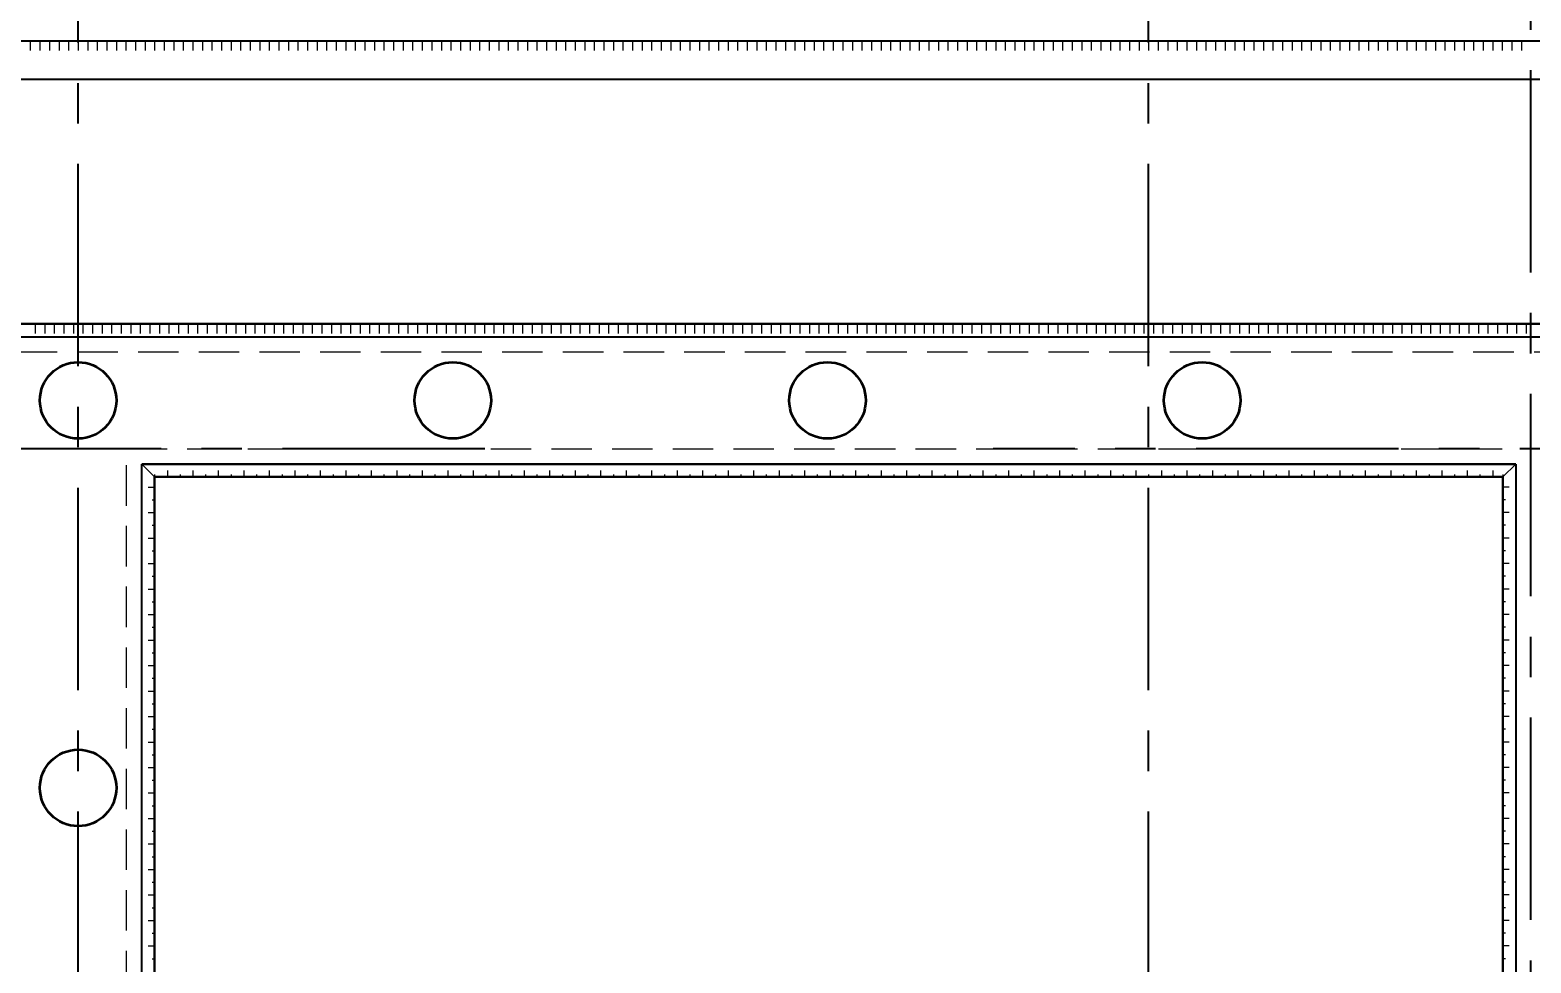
# Model space of a CAD drawing. Extents: x -12289450 to -10763036, y -7834513 to -6150123.
# Drawn here: x -11254070 to -11248181, y -7813098 to -7809438 of the extents above; entities that cross this region are included whole.
import ezdxf

# ---------------------------------------------------------------- set-up
doc = ezdxf.new("R2010")
doc.units = 0
doc.header["$LTSCALE"] = 25
doc.header["$PDMODE"] = 35
doc.linetypes.add('CENTER', pattern=[50.8, 31.75, -6.35, 6.35, -6.35])
doc.linetypes.add('HIDDEN', pattern=[9.525, 6.35, -3.175])
doc.layers.get('DefPoints').update_dxf_attribs({"color": 10, "lineweight": 30})
doc.layers.add('005-РАЗМЕРЫ', color=252, linetype='Continuous')
doc.layers.add('014-ОСИ', color=251, linetype='CENTER')
doc.layers.add('Земля', color=7, linetype='Continuous', lineweight=15)
doc.layers.add('ФУНДАМЕНТ', color=5, linetype='Continuous', lineweight=30)
doc.styles.add('GOST 2.304', font='cs_gost2304.shx')
doc.dimstyles.new('1', dxfattribs={"dimscale": 100, "dimtxt": 2.5, "dimasz": 1.2, "dimexe": 1, "dimexo": 1, "dimgap": 0.5, "dimtad": 1, "dimdec": 0, "dimzin": 0, "dimdsep": 46, "dimtxsty": 'GOST 2.304', "dimblk": 'ARCHTICK', "dimcen": 0.09, "dimdle": 1, "dimclrd": 256, "dimclre": 256, "dimclrt": 7, "dimadec": 0, "dimazin": 0, "dimtfac": 1, "dimtdec": 0, "dimtmove": 0, "dimatfit": 3, "dimldrblk": 'ARCHTICK', "dimfxl": 0, "dimtolj": 1, "dimtzin": 0, "dimlwd": 5, "dimlwe": 5, "dimarcsym": 0})

# ---------------------------------------------------------------- blocks, each defined once
blk = doc.blocks.new('_ArchTick')
at = {"color": 0, "linetype": 'ByBlock', "const_width": 0.15}
blk.add_lwpolyline([(-0.5, -0.5), (0.5, 0.5)], dxfattribs=at)
blk = doc.blocks.new('*D1391')
at = {"layer": '005-РАЗМЕРЫ', "lineweight": 5, "transparency": 16777216}
for p, q in [((-11260480.9, -7809434.9), (-11260480.9, -7808488.7)), ((-11246580.9, -7809652), (-11246580.9, -7808488.7)), ((-11260580.9, -7808588.7), (-11246480.9, -7808588.7))]:
    blk.add_line(p, q, dxfattribs=at)
at = {"layer": 'DefPoints', "color": 0, "transparency": 16777216}
for p in [(-11246580.9, -7808588.7), (-11260480.9, -7809534.9), (-11246580.9, -7809752)]:
    blk.add_point(p, dxfattribs=at)
at = {"layer": '005-РАЗМЕРЫ', "lineweight": 5, "transparency": 16777216, "xscale": 120, "yscale": 120, "zscale": 120, "rotation": 180}
blk.add_blockref('_ArchTick', (-11260480.9, -7808588.7), dxfattribs=at)
at = {"layer": '005-РАЗМЕРЫ', "lineweight": 5, "transparency": 16777216, "xscale": 120, "yscale": 120, "zscale": 120}
blk.add_blockref('_ArchTick', (-11246580.9, -7808588.7), dxfattribs=at)
at = {"layer": '005-РАЗМЕРЫ', "color": 7, "transparency": 16777216, "insert": (-11255700.5, -7808406.4), "char_height": 250, "attachment_point": 5, "style": 'GOST 2.304'}
blk.add_mtext('\\A1;13900', dxfattribs=at)

msp = doc.modelspace()

# ---------------------------------------------------------------- linework, layer by layer
at = {"layer": '014-ОСИ'}
msp.add_line((-11248180.9, -7816739.3), (-11248180.9, -7808273), dxfattribs=at)
for points in [[(-11249680.9, -7822187.4), (-11249680.9, -7808173)], [(-11253880.9, -7822187.4), (-11253880.9, -7808273)], [(-11252285.6, -7811081.1), (-11263878.5, -7811081.1)], [(-11247430.9, -7811081.1), (-11250290.9, -7811081.1)]]:
    msp.add_lwpolyline(points, dxfattribs=at)
at = {"layer": 'Земля', "linetype": 'Continuous', "lineweight": 5, "ltscale": 3}
for p, q in [((-11246580.9, -7809481.1), (-11260580.9, -7809481.1)), ((-11254068.4, -7809481.1), (-11254068.4, -7809518.6)), ((-11254030.9, -7809481.1), (-11254030.9, -7809518.6)), ((-11253993.4, -7809481.1), (-11253993.4, -7809518.6)), ((-11253955.9, -7809481.1), (-11253955.9, -7809518.6)), ((-11253918.4, -7809481.1), (-11253918.4, -7809518.6)), ((-11253880.9, -7809481.1), (-11253880.9, -7809518.6)), ((-11253843.4, -7809481.1), (-11253843.4, -7809518.6)), ((-11253805.9, -7809481.1), (-11253805.9, -7809518.6)), ((-11253768.4, -7809481.1), (-11253768.4, -7809518.6)), ((-11253730.9, -7809481.1), (-11253730.9, -7809518.6)), ((-11253693.4, -7809481.1), (-11253693.4, -7809518.6)), ((-11253655.9, -7809481.1), (-11253655.9, -7809518.6)), ((-11253618.4, -7809481.1), (-11253618.4, -7809518.6)), ((-11253580.9, -7809481.1), (-11253580.9, -7809518.6)), ((-11253543.4, -7809481.1), (-11253543.4, -7809518.6)), ((-11253505.9, -7809481.1), (-11253505.9, -7809518.6)), ((-11253468.4, -7809481.1), (-11253468.4, -7809518.6)), ((-11253430.9, -7809481.1), (-11253430.9, -7809518.6)), ((-11253393.4, -7809481.1), (-11253393.4, -7809518.6)), ((-11253355.9, -7809481.1), (-11253355.9, -7809518.6)), ((-11253318.4, -7809481.1), (-11253318.4, -7809518.6)), ((-11253280.9, -7809481.1), (-11253280.9, -7809518.6)), ((-11253243.4, -7809481.1), (-11253243.4, -7809518.6)), ((-11253205.9, -7809481.1), (-11253205.9, -7809518.6)), ((-11253168.4, -7809481.1), (-11253168.4, -7809518.6)), ((-11253130.9, -7809481.1), (-11253130.9, -7809518.6)), ((-11253093.4, -7809481.1), (-11253093.4, -7809518.6)), ((-11253055.9, -7809481.1), (-11253055.9, -7809518.6)), ((-11253018.4, -7809481.1), (-11253018.4, -7809518.6)), ((-11252980.9, -7809481.1), (-11252980.9, -7809518.6)), ((-11252943.4, -7809481.1), (-11252943.4, -7809518.6)), ((-11252905.9, -7809481.1), (-11252905.9, -7809518.6)), ((-11252868.4, -7809481.1), (-11252868.4, -7809518.6)), ((-11252830.9, -7809481.1), (-11252830.9, -7809518.6)), ((-11252793.4, -7809481.1), (-11252793.4, -7809518.6)), ((-11252755.9, -7809481.1), (-11252755.9, -7809518.6)), ((-11252718.4, -7809481.1), (-11252718.4, -7809518.6)), ((-11252680.9, -7809481.1), (-11252680.9, -7809518.6)), ((-11252643.4, -7809481.1), (-11252643.4, -7809518.6)), ((-11252605.9, -7809481.1), (-11252605.9, -7809518.6)), ((-11252568.4, -7809481.1), (-11252568.4, -7809518.6)), ((-11252530.9, -7809481.1), (-11252530.9, -7809518.6)), ((-11252493.4, -7809481.1), (-11252493.4, -7809518.6)), ((-11252455.9, -7809481.1), (-11252455.9, -7809518.6)), ((-11252418.4, -7809481.1), (-11252418.4, -7809518.6)), ((-11252380.9, -7809481.1), (-11252380.9, -7809518.6)), ((-11252343.4, -7809481.1), (-11252343.4, -7809518.6)), ((-11252305.9, -7809481.1), (-11252305.9, -7809518.6)), ((-11252268.4, -7809481.1), (-11252268.4, -7809518.6)), ((-11252230.9, -7809481.1), (-11252230.9, -7809518.6)), ((-11252193.4, -7809481.1), (-11252193.4, -7809518.6)), ((-11252155.9, -7809481.1), (-11252155.9, -7809518.6)), ((-11252118.4, -7809481.1), (-11252118.4, -7809518.6)), ((-11252080.9, -7809481.1), (-11252080.9, -7809518.6)), ((-11252043.4, -7809481.1), (-11252043.4, -7809518.6)), ((-11252005.9, -7809481.1), (-11252005.9, -7809518.6)), ((-11251968.4, -7809481.1), (-11251968.4, -7809518.6)), ((-11251930.9, -7809481.1), (-11251930.9, -7809518.6)), ((-11251893.4, -7809481.1), (-11251893.4, -7809518.6)), ((-11251855.9, -7809481.1), (-11251855.9, -7809518.6)), ((-11251818.4, -7809481.1), (-11251818.4, -7809518.6)), ((-11251780.9, -7809481.1), (-11251780.9, -7809518.6)), ((-11251743.4, -7809481.1), (-11251743.4, -7809518.6)), ((-11251705.9, -7809481.1), (-11251705.9, -7809518.6)), ((-11251668.4, -7809481.1), (-11251668.4, -7809518.6)), ((-11251630.9, -7809481.1), (-11251630.9, -7809518.6)), ((-11251593.4, -7809481.1), (-11251593.4, -7809518.6)), ((-11251555.9, -7809481.1), (-11251555.9, -7809518.6)), ((-11251518.4, -7809481.1), (-11251518.4, -7809518.6)), ((-11251480.9, -7809481.1), (-11251480.9, -7809518.6)), ((-11251443.4, -7809481.1), (-11251443.4, -7809518.6)), ((-11251405.9, -7809481.1), (-11251405.9, -7809518.6)), ((-11251368.4, -7809481.1), (-11251368.4, -7809518.6)), ((-11251330.9, -7809481.1), (-11251330.9, -7809518.6)), ((-11251293.4, -7809481.1), (-11251293.4, -7809518.6)), ((-11251255.9, -7809481.1), (-11251255.9, -7809518.6)), ((-11251218.4, -7809481.1), (-11251218.4, -7809518.6)), ((-11251180.9, -7809481.1), (-11251180.9, -7809518.6)), ((-11251143.4, -7809481.1), (-11251143.4, -7809518.6)), ((-11251105.9, -7809481.1), (-11251105.9, -7809518.6)), ((-11251068.4, -7809481.1), (-11251068.4, -7809518.6)), ((-11251030.9, -7809481.1), (-11251030.9, -7809518.6)), ((-11250993.4, -7809481.1), (-11250993.4, -7809518.6)), ((-11250955.9, -7809481.1), (-11250955.9, -7809518.6)), ((-11250918.4, -7809481.1), (-11250918.4, -7809518.6)), ((-11250880.9, -7809481.1), (-11250880.9, -7809518.6)), ((-11250843.4, -7809481.1), (-11250843.4, -7809518.6)), ((-11250805.9, -7809481.1), (-11250805.9, -7809518.6)), ((-11250768.4, -7809481.1), (-11250768.4, -7809518.6)), ((-11250730.9, -7809481.1), (-11250730.9, -7809518.6)), ((-11250693.4, -7809481.1), (-11250693.4, -7809518.6)), ((-11250655.9, -7809481.1), (-11250655.9, -7809518.6)), ((-11250618.4, -7809481.1), (-11250618.4, -7809518.6)), ((-11250580.9, -7809481.1), (-11250580.9, -7809518.6)), ((-11250543.4, -7809481.1), (-11250543.4, -7809518.6)), ((-11250505.9, -7809481.1), (-11250505.9, -7809518.6)), ((-11250468.4, -7809481.1), (-11250468.4, -7809518.6)), ((-11250430.9, -7809481.1), (-11250430.9, -7809518.6)), ((-11250393.4, -7809481.1), (-11250393.4, -7809518.6)), ((-11250355.9, -7809481.1), (-11250355.9, -7809518.6)), ((-11250318.4, -7809481.1), (-11250318.4, -7809518.6)), ((-11250280.9, -7809481.1), (-11250280.9, -7809518.6)), ((-11250243.4, -7809481.1), (-11250243.4, -7809518.6)), ((-11250205.9, -7809481.1), (-11250205.9, -7809518.6)), ((-11250168.4, -7809481.1), (-11250168.4, -7809518.6)), ((-11250130.9, -7809481.1), (-11250130.9, -7809518.6)), ((-11250093.4, -7809481.1), (-11250093.4, -7809518.6)), ((-11250055.9, -7809481.1), (-11250055.9, -7809518.6)), ((-11250018.4, -7809481.1), (-11250018.4, -7809518.6)), ((-11249980.9, -7809481.1), (-11249980.9, -7809518.6)), ((-11249943.4, -7809481.1), (-11249943.4, -7809518.6)), ((-11249905.9, -7809481.1), (-11249905.9, -7809518.6)), ((-11249868.4, -7809481.1), (-11249868.4, -7809518.6)), ((-11249830.9, -7809481.1), (-11249830.9, -7809518.6)), ((-11249793.4, -7809481.1), (-11249793.4, -7809518.6)), ((-11249755.9, -7809481.1), (-11249755.9, -7809518.6)), ((-11249718.4, -7809481.1), (-11249718.4, -7809518.6)), ((-11249680.9, -7809481.1), (-11249680.9, -7809518.6)), ((-11249643.4, -7809481.1), (-11249643.4, -7809518.6)), ((-11249605.9, -7809481.1), (-11249605.9, -7809518.6)), ((-11249568.4, -7809481.1), (-11249568.4, -7809518.6)), ((-11249530.9, -7809481.1), (-11249530.9, -7809518.6)), ((-11249493.4, -7809481.1), (-11249493.4, -7809518.6)), ((-11249455.9, -7809481.1), (-11249455.9, -7809518.6)), ((-11249418.4, -7809481.1), (-11249418.4, -7809518.6)), ((-11249380.9, -7809481.1), (-11249380.9, -7809518.6)), ((-11249343.4, -7809481.1), (-11249343.4, -7809518.6)), ((-11249305.9, -7809481.1), (-11249305.9, -7809518.6)), ((-11249268.4, -7809481.1), (-11249268.4, -7809518.6)), ((-11249230.9, -7809481.1), (-11249230.9, -7809518.6)), ((-11249193.4, -7809481.1), (-11249193.4, -7809518.6)), ((-11249155.9, -7809481.1), (-11249155.9, -7809518.6)), ((-11249118.4, -7809481.1), (-11249118.4, -7809518.6)), ((-11249080.9, -7809481.1), (-11249080.9, -7809518.6)), ((-11249043.4, -7809481.1), (-11249043.4, -7809518.6)), ((-11249005.9, -7809481.1), (-11249005.9, -7809518.6)), ((-11248968.4, -7809481.1), (-11248968.4, -7809518.6)), ((-11248930.9, -7809481.1), (-11248930.9, -7809518.6)), ((-11248893.4, -7809481.1), (-11248893.4, -7809518.6)), ((-11248855.9, -7809481.1), (-11248855.9, -7809518.6)), ((-11248818.4, -7809481.1), (-11248818.4, -7809518.6)), ((-11248780.9, -7809481.1), (-11248780.9, -7809518.6)), ((-11248743.4, -7809481.1), (-11248743.4, -7809518.6)), ((-11248705.9, -7809481.1), (-11248705.9, -7809518.6)), ((-11248668.4, -7809481.1), (-11248668.4, -7809518.6)), ((-11248630.9, -7809481.1), (-11248630.9, -7809518.6)), ((-11248593.4, -7809481.1), (-11248593.4, -7809518.6)), ((-11248555.9, -7809481.1), (-11248555.9, -7809518.6)), ((-11248518.4, -7809481.1), (-11248518.4, -7809518.6)), ((-11248480.9, -7809481.1), (-11248480.9, -7809518.6)), ((-11248443.4, -7809481.1), (-11248443.4, -7809518.6)), ((-11248405.9, -7809481.1), (-11248405.9, -7809518.6)), ((-11248368.4, -7809481.1), (-11248368.4, -7809518.6)), ((-11248330.9, -7809481.1), (-11248330.9, -7809518.6)), ((-11248293.4, -7809481.1), (-11248293.4, -7809518.6)), ((-11248255.9, -7809481.1), (-11248255.9, -7809518.6)), ((-11248218.4, -7809481.1), (-11248218.4, -7809518.6)), ((-11247690.9, -7810591.1), (-11259470.9, -7810591.1)), ((-11254049.6, -7810591.1), (-11254049.6, -7810628.6)), ((-11254012.1, -7810591.1), (-11254012.1, -7810628.6)), ((-11253974.6, -7810591.1), (-11253974.6, -7810628.6)), ((-11253937.1, -7810591.1), (-11253937.1, -7810628.6)), ((-11253899.6, -7810591.1), (-11253899.6, -7810628.6)), ((-11253862.1, -7810591.1), (-11253862.1, -7810628.6)), ((-11253824.6, -7810591.1), (-11253824.6, -7810628.6)), ((-11253787.1, -7810591.1), (-11253787.1, -7810628.6)), ((-11253749.6, -7810591.1), (-11253749.6, -7810628.6)), ((-11253712.1, -7810591.1), (-11253712.1, -7810628.6)), ((-11253674.6, -7810591.1), (-11253674.6, -7810628.6)), ((-11253637.1, -7810591.1), (-11253637.1, -7810628.6)), ((-11253599.6, -7810591.1), (-11253599.6, -7810628.6)), ((-11253562.1, -7810591.1), (-11253562.1, -7810628.6)), ((-11253524.6, -7810591.1), (-11253524.6, -7810628.6)), ((-11253487.1, -7810591.1), (-11253487.1, -7810628.6)), ((-11253449.6, -7810591.1), (-11253449.6, -7810628.6)), ((-11253412.1, -7810591.1), (-11253412.1, -7810628.6)), ((-11253374.6, -7810591.1), (-11253374.6, -7810628.6)), ((-11253337.1, -7810591.1), (-11253337.1, -7810628.6)), ((-11253299.6, -7810591.1), (-11253299.6, -7810628.6)), ((-11253262.1, -7810591.1), (-11253262.1, -7810628.6)), ((-11253224.6, -7810591.1), (-11253224.6, -7810628.6)), ((-11253187.1, -7810591.1), (-11253187.1, -7810628.6)), ((-11253149.6, -7810591.1), (-11253149.6, -7810628.6)), ((-11253112.1, -7810591.1), (-11253112.1, -7810628.6)), ((-11253074.6, -7810591.1), (-11253074.6, -7810628.6)), ((-11253037.1, -7810591.1), (-11253037.1, -7810628.6)), ((-11252999.6, -7810591.1), (-11252999.6, -7810628.6)), ((-11252962.1, -7810591.1), (-11252962.1, -7810628.6)), ((-11252924.6, -7810591.1), (-11252924.6, -7810628.6)), ((-11252887.1, -7810591.1), (-11252887.1, -7810628.6)), ((-11252849.6, -7810591.1), (-11252849.6, -7810628.6)), ((-11252812.1, -7810591.1), (-11252812.1, -7810628.6)), ((-11252774.6, -7810591.1), (-11252774.6, -7810628.6)), ((-11252737.1, -7810591.1), (-11252737.1, -7810628.6)), ((-11252699.6, -7810591.1), (-11252699.6, -7810628.6)), ((-11252662.1, -7810591.1), (-11252662.1, -7810628.6)), ((-11252624.6, -7810591.1), (-11252624.6, -7810628.6)), ((-11252587.1, -7810591.1), (-11252587.1, -7810628.6)), ((-11252549.6, -7810591.1), (-11252549.6, -7810628.6)), ((-11252512.1, -7810591.1), (-11252512.1, -7810628.6)), ((-11252474.6, -7810591.1), (-11252474.6, -7810628.6)), ((-11252437.1, -7810591.1), (-11252437.1, -7810628.6)), ((-11252399.6, -7810591.1), (-11252399.6, -7810628.6)), ((-11252362.1, -7810591.1), (-11252362.1, -7810628.6)), ((-11252324.6, -7810591.1), (-11252324.6, -7810628.6)), ((-11252287.1, -7810591.1), (-11252287.1, -7810628.6)), ((-11252249.6, -7810591.1), (-11252249.6, -7810628.6)), ((-11252212.1, -7810591.1), (-11252212.1, -7810628.6)), ((-11252174.6, -7810591.1), (-11252174.6, -7810628.6)), ((-11252137.1, -7810591.1), (-11252137.1, -7810628.6)), ((-11252099.6, -7810591.1), (-11252099.6, -7810628.6)), ((-11252062.1, -7810591.1), (-11252062.1, -7810628.6)), ((-11252024.6, -7810591.1), (-11252024.6, -7810628.6)), ((-11251987.1, -7810591.1), (-11251987.1, -7810628.6)), ((-11251949.6, -7810591.1), (-11251949.6, -7810628.6)), ((-11251912.1, -7810591.1), (-11251912.1, -7810628.6)), ((-11251874.6, -7810591.1), (-11251874.6, -7810628.6)), ((-11251837.1, -7810591.1), (-11251837.1, -7810628.6)), ((-11251799.6, -7810591.1), (-11251799.6, -7810628.6)), ((-11251762.1, -7810591.1), (-11251762.1, -7810628.6)), ((-11251724.6, -7810591.1), (-11251724.6, -7810628.6)), ((-11251687.1, -7810591.1), (-11251687.1, -7810628.6)), ((-11251649.6, -7810591.1), (-11251649.6, -7810628.6)), ((-11251612.1, -7810591.1), (-11251612.1, -7810628.6)), ((-11251574.6, -7810591.1), (-11251574.6, -7810628.6)), ((-11251537.1, -7810591.1), (-11251537.1, -7810628.6)), ((-11251499.6, -7810591.1), (-11251499.6, -7810628.6)), ((-11251462.1, -7810591.1), (-11251462.1, -7810628.6)), ((-11251424.6, -7810591.1), (-11251424.6, -7810628.6)), ((-11251387.1, -7810591.1), (-11251387.1, -7810628.6)), ((-11251349.6, -7810591.1), (-11251349.6, -7810628.6)), ((-11251312.1, -7810591.1), (-11251312.1, -7810628.6)), ((-11251274.6, -7810591.1), (-11251274.6, -7810628.6)), ((-11251237.1, -7810591.1), (-11251237.1, -7810628.6)), ((-11251199.6, -7810591.1), (-11251199.6, -7810628.6)), ((-11251162.1, -7810591.1), (-11251162.1, -7810628.6)), ((-11251124.6, -7810591.1), (-11251124.6, -7810628.6)), ((-11251087.1, -7810591.1), (-11251087.1, -7810628.6)), ((-11251049.6, -7810591.1), (-11251049.6, -7810628.6)), ((-11251012.1, -7810591.1), (-11251012.1, -7810628.6)), ((-11250974.6, -7810591.1), (-11250974.6, -7810628.6)), ((-11250937.1, -7810591.1), (-11250937.1, -7810628.6)), ((-11250899.6, -7810591.1), (-11250899.6, -7810628.6)), ((-11250862.1, -7810591.1), (-11250862.1, -7810628.6)), ((-11250824.6, -7810591.1), (-11250824.6, -7810628.6)), ((-11250787.1, -7810591.1), (-11250787.1, -7810628.6)), ((-11250749.6, -7810591.1), (-11250749.6, -7810628.6)), ((-11250712.1, -7810591.1), (-11250712.1, -7810628.6)), ((-11250674.6, -7810591.1), (-11250674.6, -7810628.6)), ((-11250637.1, -7810591.1), (-11250637.1, -7810628.6)), ((-11250599.6, -7810591.1), (-11250599.6, -7810628.6)), ((-11250562.1, -7810591.1), (-11250562.1, -7810628.6)), ((-11250524.6, -7810591.1), (-11250524.6, -7810628.6)), ((-11250487.1, -7810591.1), (-11250487.1, -7810628.6)), ((-11250449.6, -7810591.1), (-11250449.6, -7810628.6)), ((-11250412.1, -7810591.1), (-11250412.1, -7810628.6)), ((-11250374.6, -7810591.1), (-11250374.6, -7810628.6)), ((-11250337.1, -7810591.1), (-11250337.1, -7810628.6)), ((-11250299.6, -7810591.1), (-11250299.6, -7810628.6)), ((-11250262.1, -7810591.1), (-11250262.1, -7810628.6)), ((-11250224.6, -7810591.1), (-11250224.6, -7810628.6)), ((-11250187.1, -7810591.1), (-11250187.1, -7810628.6)), ((-11250149.6, -7810591.1), (-11250149.6, -7810628.6)), ((-11250112.1, -7810591.1), (-11250112.1, -7810628.6)), ((-11250074.6, -7810591.1), (-11250074.6, -7810628.6)), ((-11250037.1, -7810591.1), (-11250037.1, -7810628.6)), ((-11249999.6, -7810591.1), (-11249999.6, -7810628.6)), ((-11249962.1, -7810591.1), (-11249962.1, -7810628.6)), ((-11249924.6, -7810591.1), (-11249924.6, -7810628.6)), ((-11249887.1, -7810591.1), (-11249887.1, -7810628.6)), ((-11249849.6, -7810591.1), (-11249849.6, -7810628.6)), ((-11249812.1, -7810591.1), (-11249812.1, -7810628.6)), ((-11249774.6, -7810591.1), (-11249774.6, -7810628.6)), ((-11249737.1, -7810591.1), (-11249737.1, -7810628.6)), ((-11249699.6, -7810591.1), (-11249699.6, -7810628.6)), ((-11249662.1, -7810591.1), (-11249662.1, -7810628.6)), ((-11249624.6, -7810591.1), (-11249624.6, -7810628.6)), ((-11249587.1, -7810591.1), (-11249587.1, -7810628.6)), ((-11249549.6, -7810591.1), (-11249549.6, -7810628.6)), ((-11249512.1, -7810591.1), (-11249512.1, -7810628.6)), ((-11249474.6, -7810591.1), (-11249474.6, -7810628.6)), ((-11249437.1, -7810591.1), (-11249437.1, -7810628.6)), ((-11249399.6, -7810591.1), (-11249399.6, -7810628.6)), ((-11249362.1, -7810591.1), (-11249362.1, -7810628.6)), ((-11249324.6, -7810591.1), (-11249324.6, -7810628.6)), ((-11249287.1, -7810591.1), (-11249287.1, -7810628.6)), ((-11249249.6, -7810591.1), (-11249249.6, -7810628.6)), ((-11249212.1, -7810591.1), (-11249212.1, -7810628.6)), ((-11249174.6, -7810591.1), (-11249174.6, -7810628.6)), ((-11249137.1, -7810591.1), (-11249137.1, -7810628.6)), ((-11249099.6, -7810591.1), (-11249099.6, -7810628.6)), ((-11249062.1, -7810591.1), (-11249062.1, -7810628.6)), ((-11249024.6, -7810591.1), (-11249024.6, -7810628.6)), ((-11248987.1, -7810591.1), (-11248987.1, -7810628.6)), ((-11248949.6, -7810591.1), (-11248949.6, -7810628.6)), ((-11248912.1, -7810591.1), (-11248912.1, -7810628.6)), ((-11248874.6, -7810591.1), (-11248874.6, -7810628.6)), ((-11248837.1, -7810591.1), (-11248837.1, -7810628.6)), ((-11248799.6, -7810591.1), (-11248799.6, -7810628.6)), ((-11248762.1, -7810591.1), (-11248762.1, -7810628.6)), ((-11248724.6, -7810591.1), (-11248724.6, -7810628.6)), ((-11248687.1, -7810591.1), (-11248687.1, -7810628.6)), ((-11248649.6, -7810591.1), (-11248649.6, -7810628.6)), ((-11248612.1, -7810591.1), (-11248612.1, -7810628.6)), ((-11248574.6, -7810591.1), (-11248574.6, -7810628.6)), ((-11248537.1, -7810591.1), (-11248537.1, -7810628.6)), ((-11248499.6, -7810591.1), (-11248499.6, -7810628.6)), ((-11248462.1, -7810591.1), (-11248462.1, -7810628.6)), ((-11248424.6, -7810591.1), (-11248424.6, -7810628.6)), ((-11248387.1, -7810591.1), (-11248387.1, -7810628.6)), ((-11248349.6, -7810591.1), (-11248349.6, -7810628.6)), ((-11248312.1, -7810591.1), (-11248312.1, -7810628.6)), ((-11248274.6, -7810591.1), (-11248274.6, -7810628.6)), ((-11248237.1, -7810591.1), (-11248237.1, -7810628.6)), ((-11248199.6, -7810591.1), (-11248199.6, -7810628.6))]:
    msp.add_line(p, q, dxfattribs=at)
at = {"layer": 'Земля', "lineweight": 30}
msp.add_line((-11259470.9, -7810591.1), (-11247690.9, -7810591.1), dxfattribs=at)
at = {"layer": 'Земля', "lineweight": 25}
for p, q in [((-11259420.9, -7810641.1), (-11247740.9, -7810641.1)), ((-11253630.9, -7811141.1), (-11248240.9, -7811141.1)), ((-11248240.9, -7811141.1), (-11253630.9, -7811141.1)), ((-11248240.9, -7811141.1), (-11248240.9, -7816721.1))]:
    msp.add_line(p, q, dxfattribs=at)
at = {"layer": 'Земля', "lineweight": 9}
for p, q in [((-11253630.9, -7811141.1), (-11253580.9, -7811191.1)), ((-11253630.9, -7811166.1), (-11253630.9, -7811191.1)), ((-11253580.9, -7811181.1), (-11253580.9, -7811191.1)), ((-11253530.9, -7811166.1), (-11253530.9, -7811191.1)), ((-11253480.9, -7811181.1), (-11253480.9, -7811191.1)), ((-11253430.9, -7811166.1), (-11253430.9, -7811191.1)), ((-11253380.9, -7811181.1), (-11253380.9, -7811191.1)), ((-11253330.9, -7811166.1), (-11253330.9, -7811191.1)), ((-11253330.9, -7811166.1), (-11253330.9, -7811191.1)), ((-11253280.9, -7811181.1), (-11253280.9, -7811191.1)), ((-11253230.9, -7811166.1), (-11253230.9, -7811191.1)), ((-11253180.9, -7811181.1), (-11253180.9, -7811191.1)), ((-11253180.9, -7811181.1), (-11253180.9, -7811191.1)), ((-11253130.9, -7811166.1), (-11253130.9, -7811191.1)), ((-11253130.9, -7811166.1), (-11253130.9, -7811191.1)), ((-11253080.9, -7811181.1), (-11253080.9, -7811191.1)), ((-11253080.9, -7811181.1), (-11253080.9, -7811191.1)), ((-11253030.9, -7811166.1), (-11253030.9, -7811191.1)), ((-11253030.9, -7811166.1), (-11253030.9, -7811191.1)), ((-11252980.9, -7811181.1), (-11252980.9, -7811191.1)), ((-11252930.9, -7811166.1), (-11252930.9, -7811191.1)), ((-11252880.9, -7811181.1), (-11252880.9, -7811191.1)), ((-11252830.9, -7811166.1), (-11252830.9, -7811191.1)), ((-11252830.9, -7811166.1), (-11252830.9, -7811191.1)), ((-11252780.9, -7811181.1), (-11252780.9, -7811191.1)), ((-11252730.9, -7811166.1), (-11252730.9, -7811191.1)), ((-11252680.9, -7811181.1), (-11252680.9, -7811191.1)), ((-11252630.9, -7811166.1), (-11252630.9, -7811191.1)), ((-11252580.9, -7811181.1), (-11252580.9, -7811191.1)), ((-11252530.9, -7811166.1), (-11252530.9, -7811191.1)), ((-11252480.9, -7811181.1), (-11252480.9, -7811191.1)), ((-11252430.9, -7811166.1), (-11252430.9, -7811191.1)), ((-11252380.9, -7811181.1), (-11252380.9, -7811191.1)), ((-11252330.9, -7811166.1), (-11252330.9, -7811191.1)), ((-11252280.9, -7811181.1), (-11252280.9, -7811191.1)), ((-11252230.9, -7811166.1), (-11252230.9, -7811191.1)), ((-11252180.9, -7811181.1), (-11252180.9, -7811191.1)), ((-11252130.9, -7811166.1), (-11252130.9, -7811191.1)), ((-11252130.9, -7811166.1), (-11252130.9, -7811191.1)), ((-11252080.9, -7811181.1), (-11252080.9, -7811191.1)), ((-11252030.9, -7811166.1), (-11252030.9, -7811191.1)), ((-11251980.9, -7811181.1), (-11251980.9, -7811191.1)), ((-11251930.9, -7811166.1), (-11251930.9, -7811191.1)), ((-11251880.9, -7811181.1), (-11251880.9, -7811191.1)), ((-11251830.9, -7811166.1), (-11251830.9, -7811191.1)), ((-11251780.9, -7811181.1), (-11251780.9, -7811191.1)), ((-11251730.9, -7811166.1), (-11251730.9, -7811191.1)), ((-11251680.9, -7811181.1), (-11251680.9, -7811191.1)), ((-11251630.9, -7811166.1), (-11251630.9, -7811191.1)), ((-11251580.9, -7811181.1), (-11251580.9, -7811191.1)), ((-11251530.9, -7811166.1), (-11251530.9, -7811191.1)), ((-11251480.9, -7811181.1), (-11251480.9, -7811191.1)), ((-11251430.9, -7811166.1), (-11251430.9, -7811191.1)), ((-11251430.9, -7811166.1), (-11251430.9, -7811191.1)), ((-11251380.9, -7811181.1), (-11251380.9, -7811191.1)), ((-11251330.9, -7811166.1), (-11251330.9, -7811191.1)), ((-11251280.9, -7811181.1), (-11251280.9, -7811191.1)), ((-11251230.9, -7811166.1), (-11251230.9, -7811191.1)), ((-11251180.9, -7811181.1), (-11251180.9, -7811191.1)), ((-11251130.9, -7811166.1), (-11251130.9, -7811191.1)), ((-11251080.9, -7811181.1), (-11251080.9, -7811191.1)), ((-11251030.9, -7811166.1), (-11251030.9, -7811191.1)), ((-11251030.9, -7811166.1), (-11251030.9, -7811191.1)), ((-11250980.9, -7811181.1), (-11250980.9, -7811191.1)), ((-11250930.9, -7811166.1), (-11250930.9, -7811191.1)), ((-11250880.9, -7811181.1), (-11250880.9, -7811191.1)), ((-11250830.9, -7811166.1), (-11250830.9, -7811191.1)), ((-11250780.9, -7811181.1), (-11250780.9, -7811191.1)), ((-11250730.9, -7811166.1), (-11250730.9, -7811191.1)), ((-11250680.9, -7811181.1), (-11250680.9, -7811191.1)), ((-11250630.9, -7811166.1), (-11250630.9, -7811191.1)), ((-11250630.9, -7811166.1), (-11250630.9, -7811191.1)), ((-11250630.9, -7811166.1), (-11250630.9, -7811191.1)), ((-11250580.9, -7811181.1), (-11250580.9, -7811191.1)), ((-11250530.9, -7811166.1), (-11250530.9, -7811191.1)), ((-11250530.9, -7811166.1), (-11250530.9, -7811191.1)), ((-11250480.9, -7811181.1), (-11250480.9, -7811191.1)), ((-11250430.9, -7811166.1), (-11250430.9, -7811191.1)), ((-11250380.9, -7811181.1), (-11250380.9, -7811191.1)), ((-11250330.9, -7811166.1), (-11250330.9, -7811191.1)), ((-11250280.9, -7811181.1), (-11250280.9, -7811191.1)), ((-11250230.9, -7811166.1), (-11250230.9, -7811191.1)), ((-11250180.9, -7811181.1), (-11250180.9, -7811191.1)), ((-11250130.9, -7811166.1), (-11250130.9, -7811191.1)), ((-11250130.9, -7811166.1), (-11250130.9, -7811191.1)), ((-11250080.9, -7811181.1), (-11250080.9, -7811191.1)), ((-11250030.9, -7811166.1), (-11250030.9, -7811191.1)), ((-11249980.9, -7811181.1), (-11249980.9, -7811191.1)), ((-11249930.9, -7811166.1), (-11249930.9, -7811191.1)), ((-11249880.9, -7811181.1), (-11249880.9, -7811191.1)), ((-11249830.9, -7811166.1), (-11249830.9, -7811191.1)), ((-11249780.9, -7811181.1), (-11249780.9, -7811191.1)), ((-11249730.9, -7811166.1), (-11249730.9, -7811191.1)), ((-11249730.9, -7811166.1), (-11249730.9, -7811191.1)), ((-11249680.9, -7811181.1), (-11249680.9, -7811191.1)), ((-11249630.9, -7811166.1), (-11249630.9, -7811191.1)), ((-11249580.9, -7811181.1), (-11249580.9, -7811191.1)), ((-11249530.9, -7811166.1), (-11249530.9, -7811191.1)), ((-11249480.9, -7811181.1), (-11249480.9, -7811191.1)), ((-11249430.9, -7811166.1), (-11249430.9, -7811191.1)), ((-11249380.9, -7811181.1), (-11249380.9, -7811191.1)), ((-11249330.9, -7811166.1), (-11249330.9, -7811191.1)), ((-11249330.9, -7811166.1), (-11249330.9, -7811191.1)), ((-11249280.9, -7811181.1), (-11249280.9, -7811191.1)), ((-11249230.9, -7811166.1), (-11249230.9, -7811191.1)), ((-11249180.9, -7811181.1), (-11249180.9, -7811191.1)), ((-11249130.9, -7811166.1), (-11249130.9, -7811191.1)), ((-11249080.9, -7811181.1), (-11249080.9, -7811191.1)), ((-11249030.9, -7811166.1), (-11249030.9, -7811191.1)), ((-11248980.9, -7811181.1), (-11248980.9, -7811191.1)), ((-11248930.9, -7811166.1), (-11248930.9, -7811191.1)), ((-11248930.9, -7811166.1), (-11248930.9, -7811191.1)), ((-11248880.9, -7811181.1), (-11248880.9, -7811191.1)), ((-11248830.9, -7811166.1), (-11248830.9, -7811191.1)), ((-11248780.9, -7811181.1), (-11248780.9, -7811191.1)), ((-11248730.9, -7811166.1), (-11248730.9, -7811191.1)), ((-11248680.9, -7811181.1), (-11248680.9, -7811191.1)), ((-11248630.9, -7811166.1), (-11248630.9, -7811191.1)), ((-11248580.9, -7811181.1), (-11248580.9, -7811191.1)), ((-11248530.9, -7811166.1), (-11248530.9, -7811191.1)), ((-11248530.9, -7811166.1), (-11248530.9, -7811191.1)), ((-11248480.9, -7811181.1), (-11248480.9, -7811191.1)), ((-11248430.9, -7811166.1), (-11248430.9, -7811191.1)), ((-11248380.9, -7811181.1), (-11248380.9, -7811191.1)), ((-11248330.9, -7811166.1), (-11248330.9, -7811191.1)), ((-11248240.9, -7811141.1), (-11248290.9, -7811191.1)), ((-11248240.9, -7811141.1), (-11248290.9, -7811191.1)), ((-11248290.9, -7811181.1), (-11248290.9, -7811191.1)), ((-11253605.9, -7811231.1), (-11253580.9, -7811231.1)), ((-11253605.9, -7811231.1), (-11253580.9, -7811231.1)), ((-11248265.9, -7811231.1), (-11248290.9, -7811231.1)), ((-11248265.9, -7811231.1), (-11248290.9, -7811231.1)), ((-11253590.9, -7811281.1), (-11253580.9, -7811281.1)), ((-11248280.9, -7811281.1), (-11248290.9, -7811281.1)), ((-11253605.9, -7811331.1), (-11253580.9, -7811331.1)), ((-11248265.9, -7811331.1), (-11248290.9, -7811331.1)), ((-11253590.9, -7811381.1), (-11253580.9, -7811381.1)), ((-11248280.9, -7811381.1), (-11248290.9, -7811381.1)), ((-11253605.9, -7811431.1), (-11253580.9, -7811431.1)), ((-11253590.9, -7811481.1), (-11253580.9, -7811481.1)), ((-11248265.9, -7811431.1), (-11248290.9, -7811431.1)), ((-11248280.9, -7811481.1), (-11248290.9, -7811481.1)), ((-11253605.9, -7811531.1), (-11253580.9, -7811531.1)), ((-11248265.9, -7811531.1), (-11248290.9, -7811531.1)), ((-11253590.9, -7811581.1), (-11253580.9, -7811581.1)), ((-11248280.9, -7811581.1), (-11248290.9, -7811581.1)), ((-11253605.9, -7811631.1), (-11253580.9, -7811631.1)), ((-11253605.9, -7811631.1), (-11253580.9, -7811631.1)), ((-11248265.9, -7811631.1), (-11248290.9, -7811631.1)), ((-11248265.9, -7811631.1), (-11248290.9, -7811631.1)), ((-11253590.9, -7811681.1), (-11253580.9, -7811681.1)), ((-11248280.9, -7811681.1), (-11248290.9, -7811681.1)), ((-11253605.9, -7811731.1), (-11253580.9, -7811731.1)), ((-11248265.9, -7811731.1), (-11248290.9, -7811731.1)), ((-11253605.9, -7811831.1), (-11253580.9, -7811831.1)), ((-11253590.9, -7811781.1), (-11253580.9, -7811781.1)), ((-11248280.9, -7811781.1), (-11248290.9, -7811781.1)), ((-11248265.9, -7811831.1), (-11248290.9, -7811831.1)), ((-11253590.9, -7811881.1), (-11253580.9, -7811881.1)), ((-11248280.9, -7811881.1), (-11248290.9, -7811881.1)), ((-11253605.9, -7811931.1), (-11253580.9, -7811931.1)), ((-11248265.9, -7811931.1), (-11248290.9, -7811931.1)), ((-11253590.9, -7811981.1), (-11253580.9, -7811981.1)), ((-11248280.9, -7811981.1), (-11248290.9, -7811981.1)), ((-11253605.9, -7812031.1), (-11253580.9, -7812031.1)), ((-11253605.9, -7812031.1), (-11253580.9, -7812031.1)), ((-11248265.9, -7812031.1), (-11248290.9, -7812031.1)), ((-11248265.9, -7812031.1), (-11248290.9, -7812031.1)), ((-11253605.9, -7812131.1), (-11253580.9, -7812131.1)), ((-11253590.9, -7812081.1), (-11253580.9, -7812081.1)), ((-11248280.9, -7812081.1), (-11248290.9, -7812081.1)), ((-11248265.9, -7812131.1), (-11248290.9, -7812131.1)), ((-11253590.9, -7812181.1), (-11253580.9, -7812181.1)), ((-11248280.9, -7812181.1), (-11248290.9, -7812181.1)), ((-11253605.9, -7812231.1), (-11253580.9, -7812231.1)), ((-11248265.9, -7812231.1), (-11248290.9, -7812231.1)), ((-11253590.9, -7812281.1), (-11253580.9, -7812281.1)), ((-11248280.9, -7812281.1), (-11248290.9, -7812281.1)), ((-11253605.9, -7812331.1), (-11253580.9, -7812331.1)), ((-11248265.9, -7812331.1), (-11248290.9, -7812331.1)), ((-11253590.9, -7812381.1), (-11253580.9, -7812381.1)), ((-11248280.9, -7812381.1), (-11248290.9, -7812381.1)), ((-11253605.9, -7812431.1), (-11253580.9, -7812431.1)), ((-11253605.9, -7812431.1), (-11253580.9, -7812431.1)), ((-11253590.9, -7812481.1), (-11253580.9, -7812481.1)), ((-11248265.9, -7812431.1), (-11248290.9, -7812431.1)), ((-11248265.9, -7812431.1), (-11248290.9, -7812431.1)), ((-11248280.9, -7812481.1), (-11248290.9, -7812481.1)), ((-11253605.9, -7812531.1), (-11253580.9, -7812531.1)), ((-11248265.9, -7812531.1), (-11248290.9, -7812531.1)), ((-11253590.9, -7812581.1), (-11253580.9, -7812581.1)), ((-11248280.9, -7812581.1), (-11248290.9, -7812581.1)), ((-11253605.9, -7812631.1), (-11253580.9, -7812631.1)), ((-11248265.9, -7812631.1), (-11248290.9, -7812631.1)), ((-11253590.9, -7812681.1), (-11253580.9, -7812681.1)), ((-11248280.9, -7812681.1), (-11248290.9, -7812681.1)), ((-11253605.9, -7812731.1), (-11253580.9, -7812731.1)), ((-11253590.9, -7812781.1), (-11253580.9, -7812781.1)), ((-11248265.9, -7812731.1), (-11248290.9, -7812731.1)), ((-11248280.9, -7812781.1), (-11248290.9, -7812781.1)), ((-11253605.9, -7812831.1), (-11253580.9, -7812831.1)), ((-11253605.9, -7812831.1), (-11253580.9, -7812831.1)), ((-11248265.9, -7812831.1), (-11248290.9, -7812831.1)), ((-11248265.9, -7812831.1), (-11248290.9, -7812831.1)), ((-11253590.9, -7812881.1), (-11253580.9, -7812881.1)), ((-11248280.9, -7812881.1), (-11248290.9, -7812881.1)), ((-11253605.9, -7812931.1), (-11253580.9, -7812931.1)), ((-11248265.9, -7812931.1), (-11248290.9, -7812931.1)), ((-11253590.9, -7812981.1), (-11253580.9, -7812981.1)), ((-11248280.9, -7812981.1), (-11248290.9, -7812981.1)), ((-11253605.9, -7813031.1), (-11253580.9, -7813031.1)), ((-11248265.9, -7813031.1), (-11248290.9, -7813031.1)), ((-11253590.9, -7813081.1), (-11253580.9, -7813081.1)), ((-11248280.9, -7813081.1), (-11248290.9, -7813081.1))]:
    msp.add_line(p, q, dxfattribs=at)
at = {"layer": 'Земля', "lineweight": 25}
for points in [[(-11262080.9, -7813081.1), (-11260580.9, -7813081.1), (-11260580.9, -7809481.1), (-11246580.9, -7809481.1), (-11246580.9, -7815941.1)], [(-11261930.9, -7813231.1), (-11261930.9, -7813231.1), (-11260430.9, -7813231.1), (-11260430.9, -7809631.1), (-11246730.9, -7809631.1), (-11246730.9, -7816091.1)], [(-11253630.9, -7816721.1), (-11253630.9, -7811141.1)]]:
    msp.add_lwpolyline(points, dxfattribs=at)
at = {"layer": 'Земля', "lineweight": 30}
for points in [[(-11253580.9, -7811191.1), (-11248290.9, -7811191.1), (-11248290.9, -7816671.1), (-11253580.9, -7816671.1)], [(-11248290.9, -7811191.1), (-11253580.9, -7811191.1), (-11253580.9, -7816671.1), (-11248290.9, -7816671.1)]]:
    msp.add_lwpolyline(points, close=True, dxfattribs=at)
at = {"layer": 'Земля', "lineweight": 35}
for centre in [(-11253880.9, -7810891.1), (-11252410.9, -7810891.1), (-11250940.9, -7810891.1), (-11249470.9, -7810891.1), (-11253880.9, -7812411.1)]:
    msp.add_circle(centre, 150, dxfattribs=at)
at = {"layer": 'ФУНДАМЕНТ', "linetype": 'HIDDEN', "lineweight": 0}
msp.add_line((-11259360.9, -7810701.1), (-11247800.9, -7810701.1), dxfattribs=at)
for points in [[(-11253690.9, -7816781.1), (-11253690.9, -7811081.1)], [(-11253690.9, -7811081.1), (-11248180.9, -7811081.1)]]:
    msp.add_lwpolyline(points, dxfattribs=at)

# ---------------------------------------------------------------- dimensions: what is measured, and where the dimension line sits
at = {"layer": '005-РАЗМЕРЫ'}
dim = msp.add_linear_dim(base=(-11246580.9, -7808588.7), p1=(-11260480.9, -7809534.9), p2=(-11246580.9, -7809752), dimstyle='1', dxfattribs=at)
dim.commit()
dim.dimension.update_dxf_attribs({"geometry": '*D1391', "text_midpoint": (-11255700.5, -7808588.7), "dimtype": 160})

doc.saveas('drawing.dxf')
